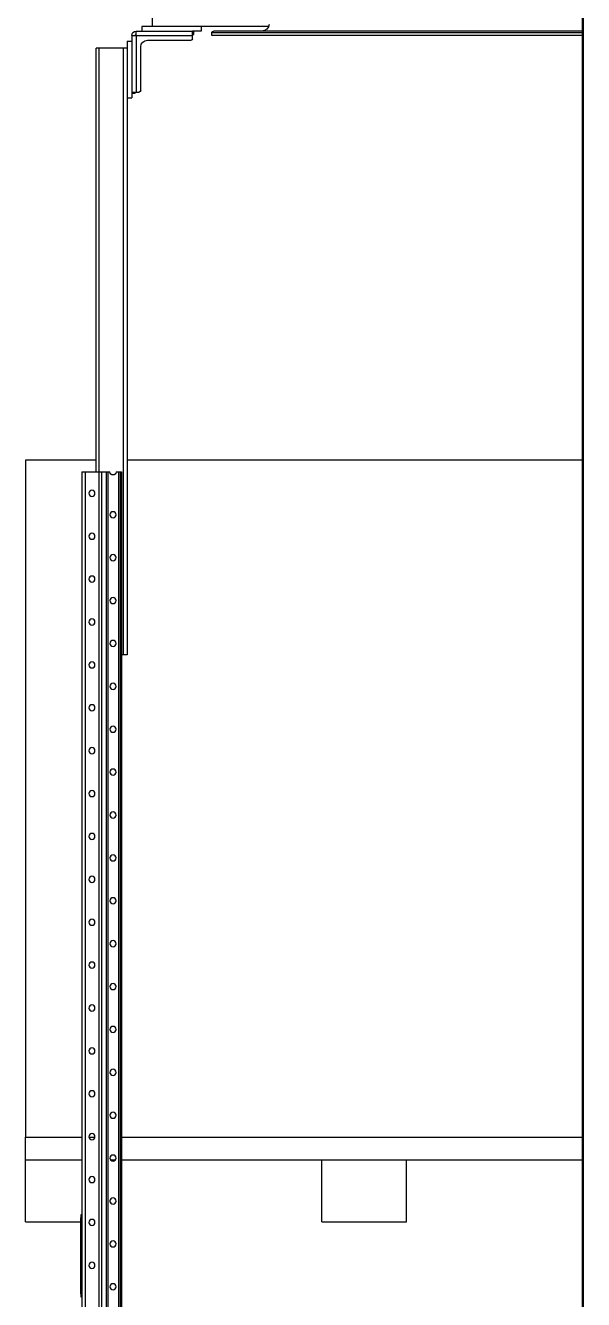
# Model space of a CAD drawing. Header units: millimetres. Extents: x 6622 to 532820, y 3370 to 359312.
# Drawn here: x 469000 to 469989, y 353406 to 355663 of the extents above; entities that cross this region are included whole.
import ezdxf

# ---------------------------------------------------------------- set-up
doc = ezdxf.new("R2010")
doc.units = ezdxf.units.MM

# ---------------------------------------------------------------- blocks, each defined once
blk = doc.blocks.new('A$C3E973D8C')
at = {"color": 2, "linetype": 'Continuous', "lineweight": 25}
for p, q in [((2711.5, 5744.1), (2711.5, 9719.7)), ((2714.1, 9721), (2714.1, 5749.3)), ((3475, 9413.1), (3475, 9513.1)), ((2714.1, 9405.1), (3367.1, 9405.1)), ((3370, 9402.5), (2714.1, 9402.5)), ((2714.1, 9397.1), (3370, 9397.1)), ((3269.2, 9413.1), (3389, 9413.1)), ((3370, 9397.1), (3370, 9402.5)), ((3389, 9413.1), (3494, 9413.1)), ((3389, 9413.1), (3389, 9405.1)), ((3389, 9405.1), (3403.9, 9405.1)), ((3401.9, 9399.1), (3401.9, 9405.1)), ((3403.9, 9399.1), (3401.9, 9399.1)), ((3503.9, 9405.1), (3403.9, 9405.1)), ((3403.9, 9397.1), (3403.9, 9405.1)), ((3503.9, 9397.1), (3403.9, 9397.1)), ((3403.9, 9391.7), (3403.9, 9397.1)), ((3494, 9413.1), (3494, 9405.1)), ((3503.9, 9397.1), (3503.9, 9405.1)), ((3511.9, 9397.1), (3503.9, 9397.1)), ((3503.9, 9397.1), (3503.9, 9297.1)), ((3511.9, 9397.1), (3511.9, 9297.1)), ((3483.9, 9389.1), (3406.5, 9389.1)), ((3495.9, 9299.7), (3495.9, 9377.1)), ((3519.9, 9387.1), (3511.9, 9387.1)), ((3519.9, 9387.1), (3519.9, 9287.1)), ((3519.9, 9375.1), (3526.9, 9375.1)), ((3526.9, 9375.1), (3526.9, 8300.1)), ((3526.9, 9375.1), (3569.9, 9375.1)), ((3569.9, 9375.1), (3569.9, 8624.1)), ((3569.9, 9375.1), (3574.9, 9375.1)), ((3574.9, 8624.1), (3574.9, 9375.1)), ((3503.9, 9297.1), (3498.5, 9297.1)), ((3511.9, 9297.1), (3503.9, 9297.1)), ((3505.9, 9295.1), (3505.9, 9297.1)), ((3511.9, 9295.1), (3505.9, 9295.1)), ((3511.9, 9297.1), (3511.9, 9287.1)), ((3519.9, 9287.1), (3511.9, 9287.1)), ((3519.9, 9287.1), (3519.9, 8300.1)), ((2714.1, 8645.1), (3519.9, 8645.1)), ((3530, 8624.1), (3530, 112.1)), ((3532.5, 8624.1), (3530, 8624.1)), ((3532.5, 8624.1), (3532.5, 112.1)), ((3535.5, 8624.1), (3532.5, 8624.1)), ((3535.5, 8624.1), (3535.5, 112.1)), ((3539.5, 8624.1), (3535.5, 8624.1)), ((3554.3, 8624.1), (3550.3, 8624.1)), ((3554.3, 8624.1), (3554.3, 112.1)), ((3556.9, 8624.1), (3554.3, 8624.1)), ((3556.9, 8624.1), (3556.9, 112.1)), ((3565.4, 8624.1), (3556.9, 8624.1)), ((3565.4, 8624.1), (3565.4, 112.1)), ((3570.1, 8624.1), (3565.4, 8624.1)), ((3570.1, 8624.1), (3570.1, 112.1)), ((3594.5, 8624.1), (3570.1, 8624.1)), ((3574.9, 8645.1), (3700, 8645.1)), ((3594.5, 8624.1), (3594.5, 112.1)), ((3600, 8624.1), (3594.5, 8624.1)), ((3600, 8624.1), (3600, 112.1)), ((3700, 8645.1), (3700, 7445.1)), ((3519.9, 8300.1), (3526.9, 8300.1)), ((3526.9, 8300.1), (3530, 8300.1)), ((3530, 7445.1), (2714.1, 7445.1)), ((3587.6, 7445.1), (3577, 7445.1)), ((3700, 7445.1), (3600, 7445.1)), ((3700, 7405.1), (3700, 7445.1)), ((3530, 7405.1), (2714.1, 7405.1)), ((3025, 7295.1), (3025, 7405.1)), ((3175, 7405.1), (3025, 7405.1)), ((3175, 7295.1), (3175, 7405.1)), ((3549.4, 7405.1), (3540.4, 7405.1)), ((3700, 7405.1), (3600, 7405.1)), ((3700, 7295.1), (3700, 7405.1)), ((3550, 7330.3), (3550, 7333.9)), ((3175, 7295.1), (3025, 7295.1)), ((3600, 7307.6), (3602, 7307.6)), ((3602, 7302.6), (3600, 7302.6)), ((3602, 7307.6), (3602, 7302.6)), ((3602, 7167.6), (3602, 7302.6)), ((3700, 7295.1), (3602, 7295.1)), ((3600, 7167.6), (3602, 7167.6)), ((3602, 7162.6), (3600, 7162.6)), ((3602, 7167.6), (3602, 7162.6))]:
    blk.add_line(p, q, dxfattribs=at)
for centre in [(3582.3, 8586.1), (3544.9, 8548.1), (3582.3, 8510.1), (3544.9, 8472.1), (3582.3, 8434.1), (3544.9, 8396.1), (3582.3, 8358.1), (3544.9, 8320.1), (3582.3, 8282.1), (3544.9, 8244.1), (3582.3, 8206.1), (3544.9, 8168.1), (3582.3, 8130.1), (3544.9, 8092.1), (3582.3, 8054.1), (3544.9, 8016.1), (3582.3, 7978.1), (3544.9, 7940.1), (3582.3, 7902.1), (3544.9, 7864.1), (3582.3, 7826.1), (3544.9, 7788.1), (3582.3, 7750.1), (3544.9, 7712.1), (3582.3, 7674.1), (3544.9, 7636.1), (3582.3, 7598.1), (3544.9, 7560.1), (3582.3, 7522.1), (3544.9, 7484.1), (3582.3, 7446.1), (3544.9, 7408.1), (3582.3, 7370.1), (3544.9, 7332.1), (3582.3, 7294.1), (3544.9, 7256.1), (3582.3, 7218.1), (3544.9, 7180.1)]:
    blk.add_circle(centre, 5.4, dxfattribs=at)
for centre, radius, start, end in [((3406.5, 9391.7), 2.6, 180, 270), ((3503.9, 9397.1), 8, 0, 90), ((3503.9, 9397.1), 2, 0, 90), ((3483.9, 9377.1), 12, 0, 90), ((3498.5, 9299.7), 2.6, 180, 270), ((3544.9, 8624.1), 5.4, 180, 0)]:
    blk.add_arc(centre, radius, start, end, dxfattribs=at)
for centre, major_axis in [((3281.7, 9417.1), (-13.2, 0)), ((3367.1, 9402.5), (2.87, 0))]:
    blk.add_ellipse(centre, major_axis=major_axis, ratio=0.906308, start_param=0, end_param=1.570796, dxfattribs=at)

msp = doc.modelspace()

# ---------------------------------------------------------------- block references
at = {"extrusion": (0, 0, -1), "zscale": -1}
msp.add_blockref('A$C3E973D8C', (-472700, 346248.121), dxfattribs=at)

doc.saveas('drawing.dxf')
